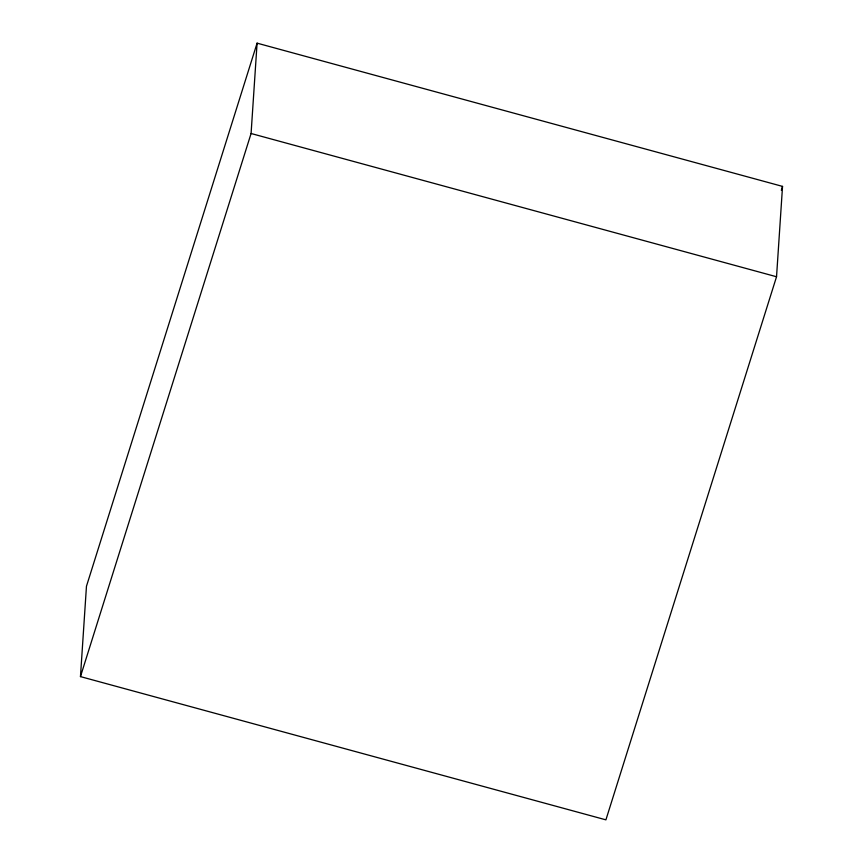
<?xml version="1.0" encoding="UTF-8"?>
<svg xmlns="http://www.w3.org/2000/svg" width="863" height="863" viewBox="0 0 863 863"><rect width="100%" height="100%" fill="white"/><g stroke="black" fill="none" stroke-linecap="round" stroke-linejoin="round"><path stroke-width="1.29" d="M80.464 676.603L86.462 586.247L257.088 43.15L782.536 186.397L776.538 276.753L605.912 819.85L80.464 676.603L251.079 133.506L257.088 43.15M781.328 190.248L782.536 186.397M251.079 133.506L776.538 276.753"/></g></svg>
